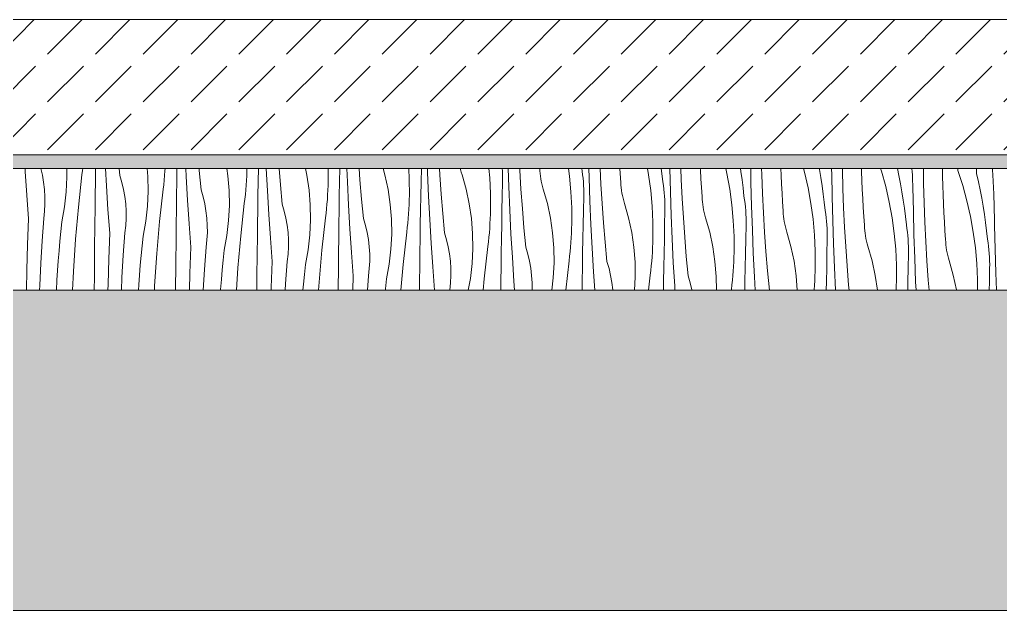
# Model space of a CAD drawing. Header units: millimetres. Extents: x -5804 to 56024, y 506 to 54141.
# Drawn here: x 15419 to 16870, y 4555 to 5429 of the extents above; entities that cross this region are included whole.
import ezdxf

# ---------------------------------------------------------------- set-up
doc = ezdxf.new("R2010")
doc.units = ezdxf.units.MM
doc.layers.add('2D Drafting - General2', color=251, linetype='Continuous', lineweight=15)
doc.layers.add('2D Drafting - General81', color=251, linetype='Continuous', lineweight=20)

# ---------------------------------------------------------------- blocks, each defined once
blk = doc.blocks.new('*X70')
at = {"layer": '2D Drafting - General81', "linetype": 'Continuous'}
for p, q in [((-79794.6, -134736), (-79794.9, -134731.3)), ((-79792.3, -134770.9), (-79794.6, -134736)), ((-79769.3, -134741.3), (-79771.6, -134731.3)), ((-79767.4, -134751.9), (-79769.3, -134741.3)), ((-79734, -134766.2), (-79732.9, -134744.1)), ((-79732.9, -134744.1), (-79733.1, -134731.3)), ((-79716.1, -134788.6), (-79710.7, -134741)), ((-79710.7, -134741), (-79709.9, -134734.2)), ((-79709.9, -134734.2), (-79709.6, -134731.3)), ((-79690.9, -134750.3), (-79690.6, -134731.3)), ((-79674.6, -134757.2), (-79676.1, -134731.3)), ((-79654.7, -134741.8), (-79655.7, -134731.3)), ((-79651.6, -134752.1), (-79654.7, -134741.8)), ((-79613.1, -134743.1), (-79614.1, -134731.3)), ((-79612.8, -134765.2), (-79613.1, -134743.1)), ((-79589.1, -134748.6), (-79588.5, -134741.7)), ((-79588.5, -134741.7), (-79588, -134734.9)), ((-79588, -134734.9), (-79587.7, -134731.3)), ((-79570.5, -134750.6), (-79570.2, -134731.3)), ((-79556.5, -134743.5), (-79557.1, -134731.3)), ((-79554.5, -134778.4), (-79556.5, -134743.5)), ((-79537.3, -134734.5), (-79537.6, -134731.3)), ((-79534.6, -134763), (-79537.3, -134734.5)), ((-79494.9, -134742.1), (-79496.4, -134731.3)), ((-79493.1, -134764.2), (-79494.9, -134742.1)), ((-79467.5, -134749.2), (-79467.1, -134742.3)), ((-79467.1, -134742.3), (-79466.8, -134735.4)), ((-79466.8, -134735.4), (-79466.7, -134731.3)), ((-79450.1, -134750.9), (-79449.8, -134731.3)), ((-79436.5, -134764.7), (-79438.1, -134731.3)), ((-79417.3, -134755.7), (-79419.3, -134731.3)), ((-79378, -134741.4), (-79380.2, -134731.3)), ((-79374.8, -134763.3), (-79378, -134741.4)), ((-79346.6, -134731.3), (-79346.6, -134749.7)), ((-79329.7, -134751.2), (-79329.3, -134731.3)), ((-79318.1, -134751), (-79318.9, -134731.3)), ((-79299.6, -134748.4), (-79300.8, -134731.3)), ((-79262.6, -134740.8), (-79265.3, -134731.3)), ((-79257.9, -134762.5), (-79262.6, -134740.8)), ((-79227.3, -134731.3), (-79226.6, -134747.4)), ((-79209.2, -134751.4), (-79208.8, -134731.3)), ((-79199.5, -134737.3), (-79199.7, -134731.3)), ((-79198.1, -134772.2), (-79199.5, -134737.3)), ((-79181.5, -134741), (-79182.1, -134731.3)), ((-79179.5, -134769.5), (-79181.5, -134741)), ((-79150.7, -134733.1), (-79151.1, -134731.3)), ((-79149.7, -134736.9), (-79150.7, -134733.1)), ((-79148.5, -134740.7), (-79149.7, -134736.9)), ((-79142.5, -134762), (-79148.5, -134740.7)), ((-79108.8, -134731.3), (-79107.6, -134745.1)), ((-79107.6, -134745.1), (-79106.5, -134768.6)), ((-79088.9, -134735.6), (-79089.2, -134731.3)), ((-79088.7, -134741), (-79088.9, -134735.6)), ((-79088.6, -134746.4), (-79088.7, -134741)), ((-79079.4, -134758.5), (-79080.3, -134731.3)), ((-79063.1, -134733.7), (-79063.3, -134731.3)), ((-79061.4, -134762.2), (-79063.1, -134733.7)), ((-79033.6, -134734.7), (-79033.7, -134731.3)), ((-79033.2, -134738.7), (-79033.6, -134734.7)), ((-79032.8, -134742.6), (-79033.2, -134738.7)), ((-79032.2, -134746.5), (-79032.8, -134742.6)), ((-78991.2, -134731.3), (-78989.7, -134742.8)), ((-78989.7, -134742.8), (-78987.5, -134766.2)), ((-78970.9, -134735.3), (-78971.5, -134731.3)), ((-78970.2, -134740.7), (-78970.9, -134735.3)), ((-78969.6, -134746), (-78970.2, -134740.7)), ((-78960.5, -134744.7), (-78960.9, -134731.3)), ((-78959.4, -134779.6), (-78960.5, -134744.7)), ((-78943.1, -134754.8), (-78944.2, -134731.3)), ((-78914.6, -134738.7), (-78915.1, -134731.3)), ((-78913.7, -134752), (-78914.6, -134738.7)), ((-78874.4, -134731.3), (-78872.7, -134740.7)), ((-78872.7, -134740.7), (-78869.6, -134764)), ((-78853.9, -134731.3), (-78853, -134739)), ((-78853, -134739), (-78851.6, -134751.2)), ((-78840.5, -134765.9), (-78841.3, -134731.3)), ((-78824.4, -134747.5), (-78824.9, -134731.3)), ((-78796.1, -134733.3), (-78796.2, -134731.3)), ((-78795.4, -134746.6), (-78796.1, -134733.3)), ((-78758.6, -134731.3), (-78756.9, -134738.7)), ((-78756.9, -134738.7), (-78752.7, -134761.9)), ((-78736.9, -134731.3), (-78736.1, -134735.9)), ((-78736.1, -134735.9), (-78734.4, -134748)), ((-78721.3, -134752.2), (-78721.6, -134731.3)), ((-78705.3, -134740.1), (-78705.5, -134731.3)), ((-78704.3, -134768.6), (-78705.3, -134740.1)), ((-78676.7, -134741.1), (-78677.1, -134731.3)), ((-78676, -134754.4), (-78676.7, -134741.1)), ((-78643.6, -134731.3), (-78642, -134737)), ((-78642, -134737), (-78636.8, -134759.9)), ((-78620.4, -134731.3), (-78620.1, -134732.8)), ((-78620.1, -134732.8), (-78618, -134744.9)), ((-78618, -134744.9), (-78616.1, -134757)), ((-78602, -134733.8), (-78602.1, -134731.3)), ((-78601.8, -134738.4), (-78602, -134733.8)), ((-78601.2, -134773.3), (-78601.8, -134738.4)), ((-78585.9, -134732.7), (-78585.9, -134731.3)), ((-78585.2, -134761.2), (-78585.9, -134732.7)), ((-78557.6, -134735.7), (-78557.7, -134731.3)), ((-78557.2, -134749), (-78557.6, -134735.7)), ((-78529.5, -134731.3), (-78528.2, -134735.4)), ((-78528.2, -134735.4), (-78522, -134758.1)), ((-78504.6, -134731.3), (-78502.4, -134741.9)), ((-78502.4, -134741.9), (-78500.1, -134754)), ((-78483.1, -134731.6), (-78483.1, -134731.3)), ((-78482.9, -134736.2), (-78483.1, -134731.6)), ((-78482.6, -134740.9), (-78482.9, -134736.2)), ((-78482.4, -134745.6), (-78482.6, -134740.9)), ((-78465.9, -134753.8), (-78466.1, -134731.3)), ((-78437.9, -134743.5), (-78438.1, -134731.3)), ((-78437.5, -134756.8), (-78437.9, -134743.5)), ((-78415.3, -134734.2), (-78415.5, -134731.3)), ((-78415.3, -134734.2), (-78408.1, -134756.6)), ((-78387.5, -134739.1), (-78387.5, -134731.3)), ((-78387.5, -134739.1), (-78384.8, -134751.1)), ((-78363.4, -134743.4), (-78363.8, -134731.3)), ((-78363.2, -134748.1), (-78363.4, -134743.4)), ((-79766.2, -134762.6), (-79767.4, -134751.9)), ((-79691.2, -134771.2), (-79690.9, -134750.3)), ((-79672.3, -134792), (-79674.6, -134757.2)), ((-79649.2, -134762.5), (-79651.6, -134752.1)), ((-79590.7, -134762.2), (-79589.9, -134755.4)), ((-79589.9, -134755.4), (-79589.1, -134748.6)), ((-79570.8, -134771.5), (-79570.5, -134750.6)), ((-79468.4, -134762.9), (-79467.9, -134756)), ((-79467.9, -134756), (-79467.5, -134749.2)), ((-79450.5, -134771.8), (-79450.1, -134750.9)), ((-79414.5, -134784.1), (-79417.3, -134755.7)), ((-79347, -134763.5), (-79346.8, -134756.6)), ((-79346.8, -134756.6), (-79346.6, -134749.7)), ((-79330.1, -134772.1), (-79329.7, -134751.2)), ((-79316.4, -134785.9), (-79318.1, -134751)), ((-79297.2, -134776.8), (-79299.6, -134748.4)), ((-79226.6, -134747.4), (-79226.5, -134770.9)), ((-79209.6, -134772.3), (-79209.2, -134751.4)), ((-79089.1, -134772.6), (-79088.7, -134751.7)), ((-79088.7, -134751.7), (-79088.6, -134746.4)), ((-79078, -134793.3), (-79079.4, -134758.5)), ((-79031.5, -134750.4), (-79032.2, -134746.5)), ((-79030.6, -134754.2), (-79031.5, -134750.4)), ((-79029.6, -134758.1), (-79030.6, -134754.2)), ((-79028.5, -134761.8), (-79029.6, -134758.1)), ((-78969.2, -134751.4), (-78969.6, -134746)), ((-78968.8, -134756.8), (-78969.2, -134751.4)), ((-78968.6, -134762.1), (-78968.8, -134756.8)), ((-78941.4, -134783.4), (-78943.1, -134754.8)), ((-78913.5, -134755.9), (-78913.7, -134752)), ((-78913.2, -134759.8), (-78913.5, -134755.9)), ((-78912.7, -134763.8), (-78913.2, -134759.8)), ((-78850.8, -134756.5), (-78851.6, -134751.2)), ((-78850.1, -134761.9), (-78850.8, -134756.5)), ((-78823, -134776), (-78824.4, -134747.5)), ((-78794.5, -134759.8), (-78795.4, -134746.6)), ((-78793.6, -134773.1), (-78794.5, -134759.8)), ((-78734.4, -134748), (-78732.9, -134760.2)), ((-78720.4, -134787.1), (-78721.3, -134752.2)), ((-78675.3, -134767.7), (-78676, -134754.4)), ((-78636.8, -134759.9), (-78632.6, -134783)), ((-78616.1, -134757), (-78614.4, -134769.2)), ((-78556.6, -134762.3), (-78557.2, -134749)), ((-78522, -134758.1), (-78516.7, -134781.1)), ((-78500.1, -134754), (-78497.9, -134766.1)), ((-78482.2, -134750.3), (-78482.4, -134745.6)), ((-78482, -134754.9), (-78482.2, -134750.3)), ((-78481.7, -134759.6), (-78482, -134754.9)), ((-78481.1, -134794.5), (-78481.7, -134759.6)), ((-78465.2, -134782.4), (-78465.9, -134753.8)), ((-78437.1, -134770.2), (-78437.5, -134756.8)), ((-78408.1, -134756.6), (-78401.9, -134779.3)), ((-78384.8, -134751.1), (-78382.3, -134763.1)), ((-78363, -134752.7), (-78363.2, -134748.1)), ((-78362.8, -134757.4), (-78363, -134752.7)), ((-78362.6, -134762.1), (-78362.8, -134757.4)), ((-79789.7, -134805.7), (-79792.3, -134770.9)), ((-79765.5, -134773.3), (-79766.2, -134762.6)), ((-79765.5, -134784), (-79765.5, -134773.3)), ((-79736.5, -134788.3), (-79734, -134766.2)), ((-79691.4, -134792.1), (-79691.2, -134771.2)), ((-79647.3, -134773.1), (-79649.2, -134762.5)), ((-79646.1, -134783.7), (-79647.3, -134773.1)), ((-79613.9, -134787.4), (-79612.8, -134765.2)), ((-79596, -134809.7), (-79590.7, -134762.2)), ((-79571.1, -134792.4), (-79570.8, -134771.5)), ((-79531.6, -134773.2), (-79534.6, -134763)), ((-79529.1, -134783.7), (-79531.6, -134773.2)), ((-79492.7, -134786.4), (-79493.1, -134764.2)), ((-79469.8, -134776.6), (-79469.1, -134769.7)), ((-79469.1, -134769.7), (-79468.4, -134762.9)), ((-79450.8, -134792.7), (-79450.5, -134771.8)), ((-79434.4, -134799.5), (-79436.5, -134764.7)), ((-79373, -134785.4), (-79374.8, -134763.3)), ((-79347.8, -134777.2), (-79347.4, -134770.3)), ((-79347.4, -134770.3), (-79347, -134763.5)), ((-79330.4, -134793), (-79330.1, -134772.1)), ((-79254.7, -134784.5), (-79257.9, -134762.5)), ((-79226.7, -134777.8), (-79226.5, -134770.9)), ((-79210, -134793.2), (-79209.6, -134772.3)), ((-79196.3, -134807), (-79198.1, -134772.2)), ((-79177.1, -134798), (-79179.5, -134769.5)), ((-79137.9, -134783.7), (-79142.5, -134762)), ((-79106.5, -134768.6), (-79106.4, -134792.1)), ((-79089.5, -134793.5), (-79089.1, -134772.6)), ((-79059.4, -134790.7), (-79061.4, -134762.2)), ((-79022.4, -134783.2), (-79028.5, -134761.8)), ((-78987.5, -134766.2), (-78986.4, -134789.7)), ((-78969.1, -134793.8), (-78968.6, -134772.9)), ((-78968.6, -134767.5), (-78968.6, -134762.1)), ((-78968.6, -134772.9), (-78968.6, -134767.5)), ((-78912.1, -134767.7), (-78912.7, -134763.8)), ((-78911.4, -134771.6), (-78912.1, -134767.7)), ((-78910.5, -134775.4), (-78911.4, -134771.6)), ((-78869.6, -134764), (-78867.5, -134787.4)), ((-78849.5, -134767.2), (-78850.1, -134761.9)), ((-78849.1, -134772.6), (-78849.5, -134767.2)), ((-78848.8, -134777.9), (-78849.1, -134772.6)), ((-78839.3, -134800.8), (-78840.5, -134765.9)), ((-78793.4, -134777.1), (-78793.6, -134773.1)), ((-78752.7, -134761.9), (-78749.5, -134785.2)), ((-78732.9, -134760.2), (-78731.6, -134772.4)), ((-78730.7, -134777.7), (-78731.6, -134772.4)), ((-78702.9, -134797.2), (-78704.3, -134768.6)), ((-78674.5, -134781), (-78675.3, -134767.7)), ((-78614.4, -134769.2), (-78612.8, -134781.3)), ((-78600.3, -134808.2), (-78601.2, -134773.3)), ((-78584.2, -134789.8), (-78585.2, -134761.2)), ((-78556, -134775.6), (-78556.6, -134762.3)), ((-78497.9, -134766.1), (-78496, -134778.2)), ((-78436.5, -134783.5), (-78437.1, -134770.2)), ((-78382.3, -134763.1), (-78380, -134775.2)), ((-78362.3, -134766.8), (-78362.6, -134762.1)), ((-78362.1, -134771.4), (-78362.3, -134766.8)), ((-78361.9, -134776.1), (-78362.1, -134771.4)), ((-79766.1, -134794.7), (-79765.5, -134784)), ((-79740.5, -134810.1), (-79736.5, -134788.3)), ((-79720.3, -134836.2), (-79716.1, -134788.6)), ((-79645.4, -134794.4), (-79646.1, -134783.7)), ((-79616.4, -134809.4), (-79613.9, -134787.4)), ((-79552.2, -134813.2), (-79554.5, -134778.4)), ((-79527.3, -134794.2), (-79529.1, -134783.7)), ((-79493.8, -134808.6), (-79492.7, -134786.4)), ((-79475.9, -134830.9), (-79470.6, -134783.4)), ((-79470.6, -134783.4), (-79469.8, -134776.6)), ((-79411.5, -134794.4), (-79414.5, -134784.1)), ((-79372.7, -134807.6), (-79373, -134785.4)), ((-79349, -134790.9), (-79348.4, -134784.1)), ((-79348.4, -134784.1), (-79347.8, -134777.2)), ((-79314.4, -134820.7), (-79316.4, -134785.9)), ((-79294.5, -134805.3), (-79297.2, -134776.8)), ((-79252.9, -134806.6), (-79254.7, -134784.5)), ((-79227.3, -134791.5), (-79227, -134784.7)), ((-79227, -134784.7), (-79226.7, -134777.8)), ((-79134.7, -134805.6), (-79137.9, -134783.7)), ((-79017.8, -134804.9), (-79022.4, -134783.2)), ((-78957.9, -134814.5), (-78959.4, -134779.6)), ((-78939.3, -134811.9), (-78941.4, -134783.4)), ((-78909.5, -134779.2), (-78910.5, -134775.4)), ((-78908.4, -134783), (-78909.5, -134779.2)), ((-78902.4, -134804.4), (-78908.4, -134783)), ((-78867.5, -134787.4), (-78866.4, -134810.9)), ((-78848.6, -134783.3), (-78848.8, -134777.9)), ((-78848.5, -134788.7), (-78848.6, -134783.3)), ((-78848.6, -134794.1), (-78848.5, -134788.7)), ((-78821.3, -134804.5), (-78823, -134776)), ((-78793.1, -134781), (-78793.4, -134777.1)), ((-78792.7, -134784.9), (-78793.1, -134781)), ((-78792.1, -134788.8), (-78792.7, -134784.9)), ((-78791.3, -134792.7), (-78792.1, -134788.8)), ((-78749.5, -134785.2), (-78747.4, -134808.6)), ((-78730, -134783), (-78730.7, -134777.7)), ((-78729.5, -134788.4), (-78730, -134783)), ((-78729, -134793.7), (-78729.5, -134788.4)), ((-78719.2, -134822), (-78720.4, -134787.1)), ((-78673.5, -134794.3), (-78674.5, -134781)), ((-78632.6, -134783), (-78629.4, -134806.3)), ((-78612.8, -134781.3), (-78611.5, -134793.5)), ((-78555.2, -134788.9), (-78556, -134775.6)), ((-78554.4, -134802.2), (-78555.2, -134788.9)), ((-78516.7, -134781.1), (-78512.5, -134804.2)), ((-78496, -134778.2), (-78494.3, -134790.3)), ((-78464.2, -134811), (-78465.2, -134782.4)), ((-78435.9, -134796.8), (-78436.5, -134783.5)), ((-78401.9, -134779.3), (-78396.7, -134802.2)), ((-78380, -134775.2), (-78377.9, -134787.2)), ((-78377.9, -134787.2), (-78375.9, -134799.4)), ((-78361.6, -134780.8), (-78361.9, -134776.1)), ((-78361.1, -134815.7), (-78361.6, -134780.8)), ((-79767.2, -134805.4), (-79766.1, -134794.7)), ((-79691.6, -134813), (-79691.4, -134792.1)), ((-79669.7, -134826.9), (-79672.3, -134792)), ((-79645.4, -134805.2), (-79645.4, -134794.4)), ((-79571.4, -134813.3), (-79571.1, -134792.4)), ((-79526, -134804.9), (-79527.3, -134794.2)), ((-79451, -134813.6), (-79450.8, -134792.7)), ((-79432.1, -134834.4), (-79434.4, -134799.5)), ((-79409.1, -134804.9), (-79411.5, -134794.4)), ((-79350.5, -134804.6), (-79349.7, -134797.7)), ((-79349.7, -134797.7), (-79349, -134790.9)), ((-79330.7, -134813.8), (-79330.4, -134793)), ((-79228.3, -134805.2), (-79227.8, -134798.4)), ((-79227.8, -134798.4), (-79227.3, -134791.5)), ((-79210.3, -134814.1), (-79210, -134793.2)), ((-79174.4, -134826.5), (-79177.1, -134798)), ((-79106.9, -134805.8), (-79106.6, -134799)), ((-79106.6, -134799), (-79106.4, -134792.1)), ((-79089.9, -134814.4), (-79089.5, -134793.5)), ((-79076.3, -134828.2), (-79078, -134793.3)), ((-79057, -134819.2), (-79059.4, -134790.7)), ((-78986.4, -134789.7), (-78986.4, -134813.3)), ((-78969.5, -134814.7), (-78969.1, -134793.8)), ((-78849, -134815), (-78848.6, -134794.1)), ((-78837.9, -134835.7), (-78839.3, -134800.8)), ((-78790.5, -134796.6), (-78791.3, -134792.7)), ((-78789.5, -134800.4), (-78790.5, -134796.6)), ((-78788.3, -134804.2), (-78789.5, -134800.4)), ((-78728.7, -134799.1), (-78729, -134793.7)), ((-78728.5, -134804.5), (-78728.7, -134799.1)), ((-78701.2, -134825.7), (-78702.9, -134797.2)), ((-78673.4, -134798.3), (-78673.5, -134794.3)), ((-78673, -134802.2), (-78673.4, -134798.3)), ((-78672.6, -134806.1), (-78673, -134802.2)), ((-78610.7, -134798.9), (-78611.5, -134793.5)), ((-78610, -134804.2), (-78610.7, -134798.9)), ((-78582.9, -134818.4), (-78584.2, -134789.8)), ((-78553.5, -134815.5), (-78554.4, -134802.2)), ((-78494.3, -134790.3), (-78492.8, -134802.5)), ((-78492.8, -134802.5), (-78491.4, -134814.7)), ((-78480.3, -134829.4), (-78481.1, -134794.5)), ((-78435.2, -134810.1), (-78435.9, -134796.8)), ((-78396.7, -134802.2), (-78392.5, -134825.4)), ((-78375.9, -134799.4), (-78374.2, -134811.5)), ((-79791.2, -134843.8), (-79789.7, -134805.7)), ((-79769.7, -134838.3), (-79767.2, -134805.4)), ((-79742, -134824.5), (-79740.5, -134810.1)), ((-79692, -134852.4), (-79691.6, -134813)), ((-79647.2, -134826.5), (-79646, -134815.9)), ((-79646, -134815.9), (-79645.4, -134805.2)), ((-79620.4, -134831.3), (-79616.4, -134809.4)), ((-79600.2, -134857.4), (-79596, -134809.7)), ((-79571.6, -134834.2), (-79571.4, -134813.3)), ((-79549.6, -134848), (-79552.2, -134813.2)), ((-79525.4, -134815.6), (-79526, -134804.9)), ((-79525.3, -134826.3), (-79525.4, -134815.6)), ((-79496.4, -134830.6), (-79493.8, -134808.6)), ((-79451.3, -134834.5), (-79451, -134813.6)), ((-79407.2, -134815.4), (-79409.1, -134804.9)), ((-79406, -134826.1), (-79407.2, -134815.4)), ((-79373.8, -134829.7), (-79372.7, -134807.6)), ((-79355.9, -134852.1), (-79350.5, -134804.6)), ((-79331, -134834.7), (-79330.7, -134813.8)), ((-79291.4, -134815.6), (-79294.5, -134805.3)), ((-79289, -134826), (-79291.4, -134815.6)), ((-79252.6, -134828.8), (-79252.9, -134806.6)), ((-79229.6, -134818.9), (-79228.9, -134812.1)), ((-79228.9, -134812.1), (-79228.3, -134805.2)), ((-79210.6, -134835), (-79210.3, -134814.1)), ((-79194.3, -134841.9), (-79196.3, -134807)), ((-79132.9, -134827.8), (-79134.7, -134805.6)), ((-79107.7, -134819.5), (-79107.3, -134812.7)), ((-79107.3, -134812.7), (-79106.9, -134805.8)), ((-79090.3, -134835.3), (-79089.9, -134814.4)), ((-79014.6, -134826.8), (-79017.8, -134804.9)), ((-78986.6, -134820.1), (-78986.4, -134813.3)), ((-78969.9, -134835.6), (-78969.5, -134814.7)), ((-78956.2, -134849.4), (-78957.9, -134814.5)), ((-78937, -134840.4), (-78939.3, -134811.9)), ((-78897.7, -134826), (-78902.4, -134804.4)), ((-78866.4, -134810.9), (-78866.3, -134834.4)), ((-78849.4, -134835.9), (-78849, -134815)), ((-78819.3, -134833), (-78821.3, -134804.5)), ((-78782.3, -134825.5), (-78788.3, -134804.2)), ((-78747.4, -134808.6), (-78746.3, -134832.1)), ((-78728.9, -134836.1), (-78728.5, -134815.2)), ((-78728.4, -134809.9), (-78728.5, -134804.5)), ((-78728.5, -134815.2), (-78728.4, -134809.9)), ((-78672, -134810), (-78672.6, -134806.1)), ((-78671.3, -134813.9), (-78672, -134810)), ((-78670.4, -134817.7), (-78671.3, -134813.9)), ((-78669.4, -134821.6), (-78670.4, -134817.7)), ((-78629.4, -134806.3), (-78627.3, -134829.8)), ((-78609.4, -134809.5), (-78610, -134804.2)), ((-78609, -134814.9), (-78609.4, -134809.5)), ((-78608.6, -134820.3), (-78609, -134814.9)), ((-78599.2, -134843.1), (-78600.3, -134808.2)), ((-78553.3, -134819.4), (-78553.5, -134815.5)), ((-78512.5, -134804.2), (-78509.4, -134827.5)), ((-78490.6, -134820), (-78491.4, -134814.7)), ((-78462.8, -134839.5), (-78464.2, -134811)), ((-78434.3, -134823.4), (-78435.2, -134810.1)), ((-78374.2, -134811.5), (-78372.7, -134823.7)), ((-78360.2, -134850.6), (-78361.1, -134815.7)), ((-79743.4, -134839), (-79742, -134824.5)), ((-79671.1, -134865), (-79669.7, -134826.9)), ((-79649.6, -134859.5), (-79647.2, -134826.5)), ((-79621.9, -134845.7), (-79620.4, -134831.3)), ((-79525.9, -134837), (-79525.3, -134826.3)), ((-79500.3, -134852.4), (-79496.4, -134830.6)), ((-79480.1, -134878.5), (-79475.9, -134830.9)), ((-79405.3, -134836.8), (-79406, -134826.1)), ((-79376.3, -134851.8), (-79373.8, -134829.7)), ((-79312.1, -134855.6), (-79314.4, -134820.7)), ((-79287.1, -134836.6), (-79289, -134826)), ((-79253.7, -134850.9), (-79252.6, -134828.8)), ((-79235.8, -134873.2), (-79230.5, -134825.7)), ((-79230.5, -134825.7), (-79229.6, -134818.9)), ((-79171.4, -134836.8), (-79174.4, -134826.5)), ((-79132.5, -134849.9), (-79132.9, -134827.8)), ((-79108.9, -134833.2), (-79108.2, -134826.4)), ((-79108.2, -134826.4), (-79107.7, -134819.5)), ((-79074.2, -134863.1), (-79076.3, -134828.2)), ((-79054.3, -134847.6), (-79057, -134819.2)), ((-79012.8, -134848.9), (-79014.6, -134826.8)), ((-78987.2, -134833.9), (-78986.8, -134827)), ((-78986.8, -134827), (-78986.6, -134820.1)), ((-78894.5, -134848), (-78897.7, -134826)), ((-78777.7, -134847.2), (-78782.3, -134825.5)), ((-78746.3, -134832.1), (-78746.2, -134855.6)), ((-78717.8, -134856.9), (-78719.2, -134822)), ((-78699.2, -134854.2), (-78701.2, -134825.7)), ((-78668.3, -134825.4), (-78669.4, -134821.6)), ((-78662.2, -134846.7), (-78668.3, -134825.4)), ((-78627.3, -134829.8), (-78626.2, -134853.3)), ((-78608.4, -134825.7), (-78608.6, -134820.3)), ((-78608.4, -134831), (-78608.4, -134825.7)), ((-78608.4, -134836.4), (-78608.4, -134831)), ((-78581.2, -134846.9), (-78582.9, -134818.4)), ((-78553, -134823.4), (-78553.3, -134819.4)), ((-78552.5, -134827.3), (-78553, -134823.4)), ((-78551.9, -134831.2), (-78552.5, -134827.3)), ((-78551.2, -134835.1), (-78551.9, -134831.2)), ((-78509.4, -134827.5), (-78507.2, -134850.9)), ((-78489.9, -134825.4), (-78490.6, -134820)), ((-78489.3, -134830.7), (-78489.9, -134825.4)), ((-78488.9, -134836.1), (-78489.3, -134830.7)), ((-78479.1, -134864.3), (-78480.3, -134829.4)), ((-78433.4, -134836.6), (-78434.3, -134823.4)), ((-78392.5, -134825.4), (-78389.3, -134848.7)), ((-78372.7, -134823.7), (-78371.4, -134835.9)), ((-79792.2, -134882), (-79791.2, -134843.8)), ((-79771.7, -134871.3), (-79769.7, -134838.3)), ((-79744.7, -134853.4), (-79743.4, -134839)), ((-79723.3, -134883.9), (-79720.3, -134836.2)), ((-79623.3, -134860.1), (-79621.9, -134845.7)), ((-79571.9, -134873.5), (-79571.6, -134834.2)), ((-79527.1, -134847.7), (-79525.9, -134837)), ((-79451.5, -134855.4), (-79451.3, -134834.5)), ((-79429.5, -134869.2), (-79432.1, -134834.4)), ((-79405.3, -134847.5), (-79405.3, -134836.8)), ((-79331.2, -134855.6), (-79331, -134834.7)), ((-79285.9, -134847.2), (-79287.1, -134836.6)), ((-79210.9, -134855.9), (-79210.6, -134835)), ((-79192, -134876.7), (-79194.3, -134841.9)), ((-79168.9, -134847.2), (-79171.4, -134836.8)), ((-79115.7, -134894.4), (-79110.4, -134846.9)), ((-79110.4, -134846.9), (-79109.6, -134840.1)), ((-79109.6, -134840.1), (-79108.9, -134833.2)), ((-79090.6, -134856.2), (-79090.3, -134835.3)), ((-78988.2, -134847.6), (-78987.6, -134840.7)), ((-78987.6, -134840.7), (-78987.2, -134833.9)), ((-78970.2, -134856.5), (-78969.9, -134835.6)), ((-78934.3, -134868.8), (-78937, -134840.4)), ((-78866.8, -134848.2), (-78866.5, -134841.3)), ((-78866.5, -134841.3), (-78866.3, -134834.4)), ((-78849.8, -134856.7), (-78849.4, -134835.9)), ((-78836.1, -134870.5), (-78837.9, -134835.7)), ((-78816.9, -134861.5), (-78819.3, -134833)), ((-78729.3, -134857), (-78728.9, -134836.1)), ((-78657.6, -134868.4), (-78662.2, -134846.7)), ((-78608.9, -134857.3), (-78608.4, -134836.4)), ((-78597.7, -134878), (-78599.2, -134843.1)), ((-78579.1, -134875.4), (-78581.2, -134846.9)), ((-78550.3, -134838.9), (-78551.2, -134835.1)), ((-78549.3, -134842.7), (-78550.3, -134838.9)), ((-78548.2, -134846.5), (-78549.3, -134842.7)), ((-78542.2, -134867.9), (-78548.2, -134846.5)), ((-78488.6, -134841.4), (-78488.9, -134836.1)), ((-78488.4, -134846.8), (-78488.6, -134841.4)), ((-78488.3, -134852.2), (-78488.4, -134846.8)), ((-78461.1, -134868.1), (-78462.8, -134839.5)), ((-78433.2, -134840.6), (-78433.4, -134836.6)), ((-78432.9, -134844.5), (-78433.2, -134840.6)), ((-78432.5, -134848.5), (-78432.9, -134844.5)), ((-78370.5, -134841.2), (-78371.4, -134835.9)), ((-78369.8, -134846.5), (-78370.5, -134841.2)), ((-78369.3, -134851.9), (-78369.8, -134846.5)), ((-79745.8, -134867.9), (-79744.7, -134853.4)), ((-79692.3, -134891.7), (-79692, -134852.4)), ((-79651.7, -134892.5), (-79649.6, -134859.5)), ((-79624.6, -134874.6), (-79623.3, -134860.1)), ((-79603.3, -134905.1), (-79600.2, -134857.4)), ((-79551.1, -134886.2), (-79549.6, -134848)), ((-79529.6, -134880.7), (-79527.1, -134847.7)), ((-79501.9, -134866.9), (-79500.3, -134852.4)), ((-79451.9, -134894.7), (-79451.5, -134855.4)), ((-79407, -134868.9), (-79405.9, -134858.2)), ((-79405.9, -134858.2), (-79405.3, -134847.5)), ((-79380.3, -134873.6), (-79376.3, -134851.8)), ((-79360.1, -134899.7), (-79355.9, -134852.1)), ((-79331.4, -134876.5), (-79331.2, -134855.6)), ((-79309.5, -134890.4), (-79312.1, -134855.6)), ((-79285.2, -134857.9), (-79285.9, -134847.2)), ((-79285.2, -134868.7), (-79285.2, -134857.9)), ((-79256.2, -134872.9), (-79253.7, -134850.9)), ((-79211.2, -134876.8), (-79210.9, -134855.9)), ((-79167.1, -134857.8), (-79168.9, -134847.2)), ((-79165.8, -134868.4), (-79167.1, -134857.8)), ((-79133.6, -134872.1), (-79132.5, -134849.9)), ((-79090.8, -134877.1), (-79090.6, -134856.2)), ((-79051.3, -134857.9), (-79054.3, -134847.6)), ((-79048.9, -134868.4), (-79051.3, -134857.9)), ((-79012.5, -134871.1), (-79012.8, -134848.9)), ((-78990.3, -134868.1), (-78989.5, -134861.2)), ((-78989.5, -134861.2), (-78988.8, -134854.4)), ((-78988.8, -134854.4), (-78988.2, -134847.6)), ((-78970.5, -134877.4), (-78970.2, -134856.5)), ((-78954.2, -134884.2), (-78956.2, -134849.4)), ((-78892.7, -134870.1), (-78894.5, -134848)), ((-78867.6, -134861.9), (-78867.1, -134855)), ((-78867.1, -134855), (-78866.8, -134848.2)), ((-78850.1, -134877.6), (-78849.8, -134856.7)), ((-78774.5, -134869.2), (-78777.7, -134847.2)), ((-78746.4, -134862.5), (-78746.2, -134855.6)), ((-78729.7, -134877.9), (-78729.3, -134857)), ((-78716.1, -134891.7), (-78717.8, -134856.9)), ((-78696.8, -134882.7), (-78699.2, -134854.2)), ((-78626.2, -134853.3), (-78626.2, -134876.8)), ((-78609.3, -134878.2), (-78608.9, -134857.3)), ((-78507.2, -134850.9), (-78506.2, -134874.4)), ((-78488.8, -134878.5), (-78488.4, -134857.6)), ((-78488.4, -134857.6), (-78488.3, -134852.2)), ((-78431.9, -134852.4), (-78432.5, -134848.5)), ((-78431.1, -134856.2), (-78431.9, -134852.4)), ((-78430.3, -134860.1), (-78431.1, -134856.2)), ((-78429.3, -134863.9), (-78430.3, -134860.1)), ((-78389.3, -134848.7), (-78387.2, -134872.1)), ((-78368.8, -134857.3), (-78369.3, -134851.9)), ((-78368.5, -134862.6), (-78368.8, -134857.3)), ((-78359, -134885.5), (-78360.2, -134850.6)), ((-79773.3, -134904.3), (-79771.7, -134871.3)), ((-79746.8, -134882.3), (-79745.8, -134867.9)), ((-79672.2, -134903.1), (-79671.1, -134865)), ((-79625.7, -134889), (-79624.6, -134874.6)), ((-79572.2, -134911.3), (-79571.9, -134873.5)), ((-79503.3, -134881.3), (-79501.9, -134866.9)), ((-79431, -134907.3), (-79429.5, -134869.2)), ((-79409.5, -134901.8), (-79407, -134868.9)), ((-79381.8, -134888), (-79380.3, -134873.6)), ((-79285.8, -134879.4), (-79285.2, -134868.7)), ((-79260.2, -134894.8), (-79256.2, -134872.9)), ((-79239.1, -134911.3), (-79235.8, -134873.2)), ((-79165.2, -134879.1), (-79165.8, -134868.4)), ((-79136.2, -134894.1), (-79133.6, -134872.1)), ((-79071.9, -134897.9), (-79074.2, -134863.1)), ((-79047, -134878.9), (-79048.9, -134868.4)), ((-79013.6, -134893.3), (-79012.5, -134871.1)), ((-78995.2, -134911.3), (-78990.3, -134868.1)), ((-78931.2, -134879.1), (-78934.3, -134868.8)), ((-78892.4, -134892.3), (-78892.7, -134870.1)), ((-78869.4, -134882.4), (-78868.7, -134875.6)), ((-78868.7, -134875.6), (-78868.1, -134868.7)), ((-78868.1, -134868.7), (-78867.6, -134861.9)), ((-78834.1, -134905.4), (-78836.1, -134870.5)), ((-78814.2, -134890), (-78816.9, -134861.5)), ((-78772.7, -134891.3), (-78774.5, -134869.2)), ((-78747.1, -134876.2), (-78746.7, -134869.3)), ((-78746.7, -134869.3), (-78746.4, -134862.5)), ((-78654.4, -134890.3), (-78657.6, -134868.4)), ((-78576.8, -134903.9), (-78579.1, -134875.4)), ((-78537.5, -134889.6), (-78542.2, -134867.9)), ((-78506.2, -134874.4), (-78506.1, -134897.9)), ((-78477.7, -134899.2), (-78479.1, -134864.3)), ((-78459.1, -134896.6), (-78461.1, -134868.1)), ((-78428.1, -134867.7), (-78429.3, -134863.9)), ((-78422.1, -134889), (-78428.1, -134867.7)), ((-78387.2, -134872.1), (-78386.1, -134895.6)), ((-78368.3, -134868), (-78368.5, -134862.6)), ((-78368.2, -134873.4), (-78368.3, -134868)), ((-78368.3, -134878.8), (-78368.2, -134873.4)), ((-79792.7, -134911.3), (-79792.2, -134882)), ((-79747.7, -134896.8), (-79746.8, -134882.3)), ((-79724.5, -134911.3), (-79723.3, -134883.9)), ((-79626.7, -134903.5), (-79625.7, -134889)), ((-79551.7, -134911.3), (-79551.1, -134886.2)), ((-79531.4, -134911.3), (-79529.6, -134880.7)), ((-79504.5, -134895.7), (-79503.3, -134881.3)), ((-79482.2, -134911.3), (-79480.1, -134878.5)), ((-79383.2, -134902.5), (-79381.8, -134888)), ((-79331.7, -134911.3), (-79331.4, -134876.5)), ((-79310.3, -134911.3), (-79309.5, -134890.4)), ((-79288.6, -134911.3), (-79287, -134890)), ((-79287, -134890), (-79285.8, -134879.4)), ((-79211.4, -134897.7), (-79211.2, -134876.8)), ((-79189.4, -134911.3), (-79192, -134876.7)), ((-79165.7, -134900.6), (-79165.1, -134889.8)), ((-79165.1, -134889.8), (-79165.2, -134879.1)), ((-79091.1, -134898), (-79090.8, -134877.1)), ((-79045.8, -134889.6), (-79047, -134878.9)), ((-79045.1, -134900.3), (-79045.8, -134889.6)), ((-78970.8, -134898.3), (-78970.5, -134877.4)), ((-78952.4, -134911.3), (-78954.2, -134884.2)), ((-78928.8, -134889.5), (-78931.2, -134879.1)), ((-78926.9, -134900.1), (-78928.8, -134889.5)), ((-78872.7, -134911.3), (-78870.2, -134889.2)), ((-78870.2, -134889.2), (-78869.4, -134882.4)), ((-78850.4, -134898.5), (-78850.1, -134877.6)), ((-78811.2, -134900.3), (-78814.2, -134890)), ((-78748.7, -134896.7), (-78748, -134889.9)), ((-78748, -134889.9), (-78747.5, -134883.1)), ((-78747.5, -134883.1), (-78747.1, -134876.2)), ((-78730.1, -134898.8), (-78729.7, -134877.9)), ((-78694.1, -134911.2), (-78696.8, -134882.7)), ((-78652.7, -134911.3), (-78654.4, -134890.3)), ((-78626.6, -134890.5), (-78626.4, -134883.6)), ((-78626.4, -134883.6), (-78626.2, -134876.8)), ((-78609.6, -134899.1), (-78609.3, -134878.2)), ((-78596.1, -134911.3), (-78597.7, -134878)), ((-78534.3, -134911.3), (-78537.5, -134889.6)), ((-78489.2, -134899.4), (-78488.8, -134878.5)), ((-78417.5, -134910.7), (-78422.1, -134889)), ((-78368.7, -134899.6), (-78368.3, -134878.8)), ((-78358, -134911.3), (-78359, -134885.5)), ((-79773.5, -134911.3), (-79773.3, -134904.3)), ((-79748.4, -134911.3), (-79747.7, -134896.8)), ((-79692.5, -134911.3), (-79692.3, -134891.7)), ((-79672.3, -134911.3), (-79672.2, -134903.1)), ((-79652.5, -134911.3), (-79651.7, -134892.5)), ((-79627.2, -134911.3), (-79626.7, -134903.5)), ((-79505.7, -134910.2), (-79504.5, -134895.7)), ((-79452, -134911.3), (-79451.9, -134894.7)), ((-79410.1, -134911.3), (-79409.5, -134901.8)), ((-79384, -134911.3), (-79383.2, -134902.5)), ((-79360.8, -134911.3), (-79360.1, -134899.7)), ((-79261.7, -134909.2), (-79260.2, -134894.8)), ((-79211.5, -134911.3), (-79211.4, -134897.7)), ((-79166.9, -134911.2), (-79165.7, -134900.6)), ((-79139.3, -134911.3), (-79136.2, -134894.1)), ((-79117.2, -134911.3), (-79115.7, -134894.4)), ((-79091.2, -134911.3), (-79091.1, -134898)), ((-79070.9, -134911.3), (-79071.9, -134897.9)), ((-79045.1, -134911), (-79045.1, -134900.3)), ((-79015.6, -134911.3), (-79013.6, -134893.3)), ((-78970.9, -134911.3), (-78970.8, -134898.3)), ((-78925.7, -134910.8), (-78926.9, -134900.1)), ((-78893.3, -134911.3), (-78892.4, -134892.3)), ((-78850.6, -134911.3), (-78850.4, -134898.5)), ((-78808.7, -134910.7), (-78811.2, -134900.3)), ((-78772.4, -134911.3), (-78772.7, -134891.3)), ((-78750.2, -134910.4), (-78749.4, -134903.6)), ((-78749.4, -134903.6), (-78748.7, -134896.7)), ((-78730.2, -134911.3), (-78730.1, -134898.8)), ((-78714.9, -134911.3), (-78716.1, -134891.7)), ((-78628, -134911.1), (-78627.4, -134904.2)), ((-78627.4, -134904.2), (-78627, -134897.4)), ((-78627, -134897.4), (-78626.6, -134890.5)), ((-78609.8, -134911.3), (-78609.6, -134899.1)), ((-78576.1, -134911.3), (-78576.8, -134903.9)), ((-78506.5, -134911.3), (-78506.3, -134904.8)), ((-78506.3, -134904.8), (-78506.1, -134897.9)), ((-78489.4, -134911.3), (-78489.2, -134899.4)), ((-78477.1, -134911.3), (-78477.7, -134899.2)), ((-78457.9, -134911.3), (-78459.1, -134896.6)), ((-78386.1, -134895.6), (-78386.1, -134911.3)), ((-78369, -134911.3), (-78368.7, -134899.6)), ((-79603.5, -134911.3), (-79603.3, -134905.1)), ((-79505.7, -134911.3), (-79505.7, -134910.2)), ((-79431.1, -134911.3), (-79431, -134907.3)), ((-79261.9, -134911.3), (-79261.7, -134909.2)), ((-79166.9, -134911.3), (-79166.9, -134911.2)), ((-79045.1, -134911.3), (-79045.1, -134911)), ((-78925.7, -134911.3), (-78925.7, -134910.8)), ((-78833.7, -134911.3), (-78834.1, -134905.4)), ((-78808.6, -134911.3), (-78808.7, -134910.7)), ((-78750.3, -134911.3), (-78750.2, -134910.4)), ((-78694.1, -134911.3), (-78694.1, -134911.2)), ((-78628, -134911.3), (-78628, -134911.1)), ((-78417.4, -134911.3), (-78417.5, -134910.7))]:
    blk.add_line(p, q, dxfattribs=at)
blk = doc.blocks.new('Wype_nienie_121')
at = {"layer": '2D Drafting - General2', "linetype": 'Continuous'}
for p, q in [((-75759.7, -134731.3), (-80946.2, -134731.3)), ((-80946.2, -134911.3), (-75759.7, -134911.3))]:
    blk.add_line(p, q, dxfattribs=at)
at = {"layer": '2D Drafting - General81', "linetype": 'Continuous'}
blk.add_blockref('*X70', (0, 0), dxfattribs=at)

msp = doc.modelspace()

# ---------------------------------------------------------------- hatches: boundary and pattern name
at = {"layer": '2D Drafting - General81', "linetype": 'Continuous'}
h = msp.add_hatch(dxfattribs=at)
h.set_pattern_fill('BETON', color=256, style=0, pattern_type=2)
h.set_pattern_definition([(45, (95222.02, 139940.33), (-70.71068, 70.71068), [75, -25]), (45, (95222.02, 140011.04), (-70.71068, 70.71068), [75, -25])])
h.paths.add_polyline_path([(19762.27, 5429.02), (13975.78, 5429.02), (13975.78, 5259.02), (13975.78, 5229.02), (19762.27, 5229.02)])
msp.add_hatch(color=256, dxfattribs=at).paths.add_polyline_path([(14275.78, 5209.02), (19462.27, 5209.02), (19462.27, 5229.02), (14275.78, 5229.02)], flags=0)
h = msp.add_hatch(dxfattribs=at)
h.set_pattern_fill('SOLID___DASHED', color=256, style=0, pattern_type=2)
h.set_pattern_definition([(45, (95222.02, 139940.33), (-70.71068, 70.71068), []), (45, (95186.66, 139975.69), (-70.71068, 70.71068), [75, -25])])
h.paths.add_polyline_path([(48488.23, 4555.45), (48488.23, 5029.02), (3122.03, 5029.02), (3122.03, 4555.45)])

# ---------------------------------------------------------------- linework, layer by layer
at = {"layer": '2D Drafting - General2', "linetype": 'Continuous', "flags": 128}
for points in [[(19762.27, 5429.02), (13975.78, 5429.02), (13975.78, 5259.02), (13975.78, 5229.02), (19762.27, 5229.02)], [(48488.23, 5029.02), (3122.03, 5029.02), (3122.03, 4555.45), (48488.23, 4555.45)]]:
    msp.add_lwpolyline(points, close=True, dxfattribs=at)

# ---------------------------------------------------------------- block references
at = {"layer": '2D Drafting - General81', "linetype": 'Continuous'}
msp.add_blockref('Wype_nienie_121', (95222.02, 139940.33), dxfattribs=at)

doc.saveas('drawing.dxf')
